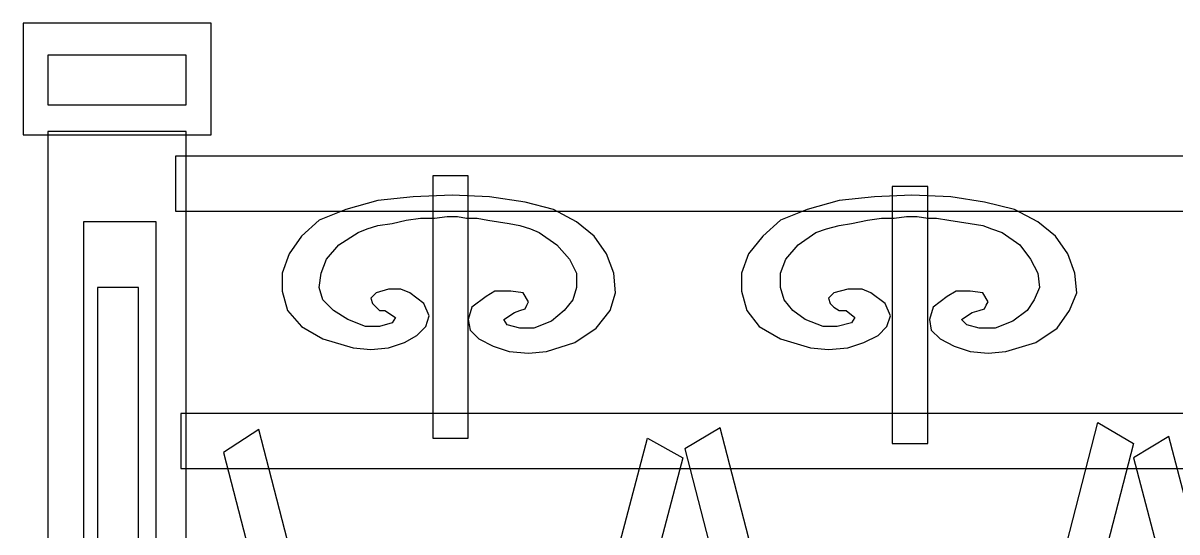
# Model space of a CAD drawing. Header units: centimetres. Extents: x -63 to 58, y -76 to 38.
# Drawn here: x -62.8 to -11, y 15.6 to 38.4 of the extents above; entities that cross this region are included whole.
import ezdxf

# ---------------------------------------------------------------- set-up
doc = ezdxf.new("R2010")
doc.units = ezdxf.units.CM
doc.header["$MEASUREMENT"] = 0
doc.layers.add('layer 1', color=7, linetype='Continuous')

msp = doc.modelspace()

# ---------------------------------------------------------------- linework, layer by layer
at = {"layer": 'layer 1', "color": 108}
for points, knots in [([(-62.76167, 38.43261), (-62.76167, 38.43261), (-54.32506, 38.43261), (-54.32506, 38.43261), (-54.32506, 38.43261), (-54.32506, 38.43261), (-54.32506, 33.41839), (-54.32506, 33.41839), (-54.32506, 33.41839), (-54.32506, 33.41839), (-62.76167, 33.41839), (-62.76167, 33.41839), (-62.76167, 33.41839), (-62.76167, 33.41839), (-62.76167, 38.43261), (-62.76167, 38.43261)], [0, 0, 0, 0, 0.25, 0.25, 0.25, 0.25, 0.5, 0.5, 0.5, 0.5, 0.75, 0.75, 0.75, 0.75, 1, 1, 1, 1]), ([(-61.6474, 33.57757), (-61.6474, 33.57757), (-55.43933, 33.57757), (-55.43933, 33.57757), (-55.43933, 33.57757), (-55.43933, 33.57757), (-55.43933, -72.83518), (-55.43933, -72.83518), (-55.43933, -72.83518), (-55.43933, -72.83518), (-61.6474, -72.83518), (-61.6474, -72.83518), (-61.6474, -72.83518), (-61.6474, -72.83518), (-61.6474, 33.57757), (-61.6474, 33.57757)], [0, 0, 0, 0, 0.25, 0.25, 0.25, 0.25, 0.5, 0.5, 0.5, 0.5, 0.75, 0.75, 0.75, 0.75, 1, 1, 1, 1]), ([(-55.91687, 32.4633), (-55.91687, 32.4633), (51.53055, 32.4633), (51.53055, 32.4633), (51.53055, 32.4633), (51.53055, 32.4633), (51.53055, 29.99599), (51.53055, 29.99599), (51.53055, 29.99599), (51.53055, 29.99599), (-55.91687, 29.99599), (-55.91687, 29.99599), (-55.91687, 29.99599), (-55.91687, 29.99599), (-55.91687, 32.4633), (-55.91687, 32.4633)], [0, 0, 0, 0, 0.25, 0.25, 0.25, 0.25, 0.5, 0.5, 0.5, 0.5, 0.75, 0.75, 0.75, 0.75, 1, 1, 1, 1]), ([(-44.37622, 31.58781), (-44.37622, 31.58781), (-42.78441, 31.58781), (-42.78441, 31.58781), (-42.78441, 31.58781), (-42.78441, 31.58781), (-42.78441, 19.80839), (-42.78441, 19.80839), (-42.78441, 19.80839), (-42.78441, 19.80839), (-44.37622, 19.80839), (-44.37622, 19.80839), (-44.37622, 19.80839), (-44.37622, 19.80839), (-44.37622, 31.58781), (-44.37622, 31.58781)], [0, 0, 0, 0, 0.25, 0.25, 0.25, 0.25, 0.5, 0.5, 0.5, 0.5, 0.75, 0.75, 0.75, 0.75, 1, 1, 1, 1]), ([(-23.76224, 31.11026), (-23.76224, 31.11026), (-22.17042, 31.11026), (-22.17042, 31.11026), (-22.17042, 31.11026), (-22.17042, 31.11026), (-22.17042, 19.56961), (-22.17042, 19.56961), (-22.17042, 19.56961), (-22.17042, 19.56961), (-23.76224, 19.56961), (-23.76224, 19.56961), (-23.76224, 19.56961), (-23.76224, 19.56961), (-23.76224, 31.11026), (-23.76224, 31.11026)], [0, 0, 0, 0, 0.25, 0.25, 0.25, 0.25, 0.5, 0.5, 0.5, 0.5, 0.75, 0.75, 0.75, 0.75, 1, 1, 1, 1]), ([(-37.92938, 29.51845), (-37.92938, 29.51845), (-37.13347, 28.88172), (-37.13347, 28.88172), (-37.13347, 28.88172), (-37.13347, 28.88172), (-36.57634, 28.08582), (-36.57634, 28.08582), (-36.57634, 28.08582), (-36.57634, 28.08582), (-36.25797, 27.21032), (-36.25797, 27.21032), (-36.25797, 27.21032), (-36.25797, 27.21032), (-36.17838, 26.33482), (-36.17838, 26.33482), (-36.17838, 26.33482), (-36.17838, 26.33482), (-36.41716, 25.53891), (-36.41716, 25.53891), (-36.41716, 25.53891), (-36.41716, 25.53891), (-37.05388, 24.74301), (-37.05388, 24.74301), (-37.05388, 24.74301), (-37.05388, 24.74301), (-38.00897, 24.10628), (-38.00897, 24.10628), (-38.00897, 24.10628), (-38.00897, 24.10628), (-39.28242, 23.70833), (-39.28242, 23.70833), (-39.28242, 23.70833), (-39.28242, 23.70833), (-40.07833, 23.62874), (-40.07833, 23.62874), (-40.07833, 23.62874), (-40.07833, 23.62874), (-40.95383, 23.70833), (-40.95383, 23.70833), (-40.95383, 23.70833), (-40.95383, 23.70833), (-41.67014, 23.9471), (-41.67014, 23.9471), (-41.67014, 23.9471), (-41.67014, 23.9471), (-42.30687, 24.26546), (-42.30687, 24.26546), (-42.30687, 24.26546), (-42.30687, 24.26546), (-42.70482, 24.66342), (-42.70482, 24.66342), (-42.70482, 24.66342), (-42.70482, 24.66342), (-42.78441, 25.14096), (-42.78441, 25.14096), (-42.78441, 25.14096), (-42.78441, 25.14096), (-42.62523, 25.6981), (-42.62523, 25.6981), (-42.62523, 25.6981), (-42.62523, 25.6981), (-41.9885, 26.17564), (-41.9885, 26.17564), (-41.9885, 26.17564), (-41.9885, 26.17564), (-41.59055, 26.41441), (-41.59055, 26.41441), (-41.59055, 26.41441), (-41.59055, 26.41441), (-40.87423, 26.41441), (-40.87423, 26.41441), (-40.87423, 26.41441), (-40.87423, 26.41441), (-40.3171, 26.33482), (-40.3171, 26.33482), (-40.3171, 26.33482), (-40.3171, 26.33482), (-40.07833, 25.93687), (-40.07833, 25.93687), (-40.07833, 25.93687), (-40.07833, 25.93687), (-40.15792, 25.77769), (-40.15792, 25.77769), (-40.15792, 25.77769), (-40.15792, 25.77769), (-40.23751, 25.61851), (-40.23751, 25.61851), (-40.23751, 25.61851), (-40.23751, 25.61851), (-40.47628, 25.53891), (-40.47628, 25.53891), (-40.47628, 25.53891), (-40.47628, 25.53891), (-40.71505, 25.45932), (-40.71505, 25.45932), (-40.71505, 25.45932), (-40.71505, 25.45932), (-41.1926, 25.14096), (-41.1926, 25.14096), (-41.1926, 25.14096), (-41.1926, 25.14096), (-41.03342, 24.90219), (-41.03342, 24.90219), (-41.03342, 24.90219), (-41.03342, 24.90219), (-40.47628, 24.74301), (-40.47628, 24.74301), (-40.47628, 24.74301), (-40.47628, 24.74301), (-39.83956, 24.74301), (-39.83956, 24.74301), (-39.83956, 24.74301), (-39.83956, 24.74301), (-39.04365, 25.06137), (-39.04365, 25.06137), (-39.04365, 25.06137), (-39.04365, 25.06137), (-38.48651, 25.53891), (-38.48651, 25.53891), (-38.48651, 25.53891), (-38.48651, 25.53891), (-38.08856, 26.01646), (-38.08856, 26.01646), (-38.08856, 26.01646), (-38.08856, 26.01646), (-37.92938, 26.57359), (-37.92938, 26.57359), (-37.92938, 26.57359), (-37.92938, 26.57359), (-37.92938, 27.21032), (-37.92938, 27.21032), (-37.92938, 27.21032), (-37.92938, 27.21032), (-38.24774, 27.84704), (-38.24774, 27.84704), (-38.24774, 27.84704), (-38.24774, 27.84704), (-38.80488, 28.48377), (-38.80488, 28.48377), (-38.80488, 28.48377), (-38.80488, 28.48377), (-39.60078, 29.04091), (-39.60078, 29.04091), (-39.60078, 29.04091), (-39.60078, 29.04091), (-39.99874, 29.20009), (-39.99874, 29.20009), (-39.99874, 29.20009), (-39.99874, 29.20009), (-40.47628, 29.35927), (-40.47628, 29.35927), (-40.47628, 29.35927), (-40.47628, 29.35927), (-40.95383, 29.43886), (-40.95383, 29.43886), (-40.95383, 29.43886), (-40.95383, 29.43886), (-41.43137, 29.51845), (-41.43137, 29.51845), (-41.43137, 29.51845), (-41.43137, 29.51845), (-41.90891, 29.59804), (-41.90891, 29.59804), (-41.90891, 29.59804), (-41.90891, 29.59804), (-42.38646, 29.67763), (-42.38646, 29.67763), (-42.38646, 29.67763), (-42.38646, 29.67763), (-42.864, 29.67763), (-42.864, 29.67763), (-42.864, 29.67763), (-42.864, 29.67763), (-43.26196, 29.75722), (-43.26196, 29.75722), (-43.26196, 29.75722), (-43.26196, 29.75722), (-43.26196, 29.75722), (-43.26196, 29.75722), (-43.26196, 29.75722), (-43.26196, 29.75722), (-43.26196, 29.75722), (-43.26196, 29.75722), (-43.26196, 29.75722), (-43.26196, 29.75722), (-43.26196, 29.75722), (-43.26196, 29.75722), (-43.26196, 29.75722), (-43.26196, 29.75722), (-43.26196, 29.75722), (-43.26196, 29.75722), (-43.26196, 29.75722), (-43.26196, 29.75722), (-43.7395, 29.75722), (-43.7395, 29.75722), (-43.7395, 29.75722), (-43.7395, 29.75722), (-44.29663, 29.67763), (-44.29663, 29.67763), (-44.29663, 29.67763), (-44.29663, 29.67763), (-44.93336, 29.67763), (-44.93336, 29.67763), (-44.93336, 29.67763), (-44.93336, 29.67763), (-45.57009, 29.59804), (-45.57009, 29.59804), (-45.57009, 29.59804), (-45.57009, 29.59804), (-46.20681, 29.43886), (-46.20681, 29.43886), (-46.20681, 29.43886), (-46.20681, 29.43886), (-46.84354, 29.35927), (-46.84354, 29.35927), (-46.84354, 29.35927), (-46.84354, 29.35927), (-47.32108, 29.20009), (-47.32108, 29.20009), (-47.32108, 29.20009), (-47.32108, 29.20009), (-47.71903, 29.04091), (-47.71903, 29.04091), (-47.71903, 29.04091), (-47.71903, 29.04091), (-48.59453, 28.48377), (-48.59453, 28.48377), (-48.59453, 28.48377), (-48.59453, 28.48377), (-49.15167, 27.84704), (-49.15167, 27.84704), (-49.15167, 27.84704), (-49.15167, 27.84704), (-49.39044, 27.21032), (-49.39044, 27.21032), (-49.39044, 27.21032), (-49.39044, 27.21032), (-49.47003, 26.57359), (-49.47003, 26.57359), (-49.47003, 26.57359), (-49.47003, 26.57359), (-49.31085, 26.01646), (-49.31085, 26.01646), (-49.31085, 26.01646), (-49.31085, 26.01646), (-48.8333, 25.53891), (-48.8333, 25.53891), (-48.8333, 25.53891), (-48.8333, 25.53891), (-48.19658, 25.14096), (-48.19658, 25.14096), (-48.19658, 25.14096), (-48.19658, 25.14096), (-47.40067, 24.8226), (-47.40067, 24.8226), (-47.40067, 24.8226), (-47.40067, 24.8226), (-46.76395, 24.8226), (-46.76395, 24.8226), (-46.76395, 24.8226), (-46.76395, 24.8226), (-46.20681, 24.98178), (-46.20681, 24.98178), (-46.20681, 24.98178), (-46.20681, 24.98178), (-46.04763, 25.22055), (-46.04763, 25.22055), (-46.04763, 25.22055), (-46.04763, 25.22055), (-46.52517, 25.53891), (-46.52517, 25.53891), (-46.52517, 25.53891), (-46.52517, 25.53891), (-46.76395, 25.53891), (-46.76395, 25.53891), (-46.76395, 25.53891), (-46.76395, 25.53891), (-46.92313, 25.6981), (-46.92313, 25.6981), (-46.92313, 25.6981), (-46.92313, 25.6981), (-47.08231, 25.85728), (-47.08231, 25.85728), (-47.08231, 25.85728), (-47.08231, 25.85728), (-47.1619, 26.09605), (-47.1619, 26.09605), (-47.1619, 26.09605), (-47.1619, 26.09605), (-46.92313, 26.33482), (-46.92313, 26.33482), (-46.92313, 26.33482), (-46.92313, 26.33482), (-46.36599, 26.494), (-46.36599, 26.494), (-46.36599, 26.494), (-46.36599, 26.494), (-45.80886, 26.494), (-45.80886, 26.494), (-45.80886, 26.494), (-45.80886, 26.494), (-45.4109, 26.33482), (-45.4109, 26.33482), (-45.4109, 26.33482), (-45.4109, 26.33482), (-44.77418, 25.85728), (-44.77418, 25.85728), (-44.77418, 25.85728), (-44.77418, 25.85728), (-44.53541, 25.30014), (-44.53541, 25.30014), (-44.53541, 25.30014), (-44.53541, 25.30014), (-44.69459, 24.8226), (-44.69459, 24.8226), (-44.69459, 24.8226), (-44.69459, 24.8226), (-45.09254, 24.42465), (-45.09254, 24.42465), (-45.09254, 24.42465), (-45.09254, 24.42465), (-45.64968, 24.10628), (-45.64968, 24.10628), (-45.64968, 24.10628), (-45.64968, 24.10628), (-46.36599, 23.86751), (-46.36599, 23.86751), (-46.36599, 23.86751), (-46.36599, 23.86751), (-47.1619, 23.78792), (-47.1619, 23.78792), (-47.1619, 23.78792), (-47.1619, 23.78792), (-47.95781, 23.86751), (-47.95781, 23.86751), (-47.95781, 23.86751), (-47.95781, 23.86751), (-49.31085, 24.26546), (-49.31085, 24.26546), (-49.31085, 24.26546), (-49.31085, 24.26546), (-50.26594, 24.8226), (-50.26594, 24.8226), (-50.26594, 24.8226), (-50.26594, 24.8226), (-50.90266, 25.53891), (-50.90266, 25.53891), (-50.90266, 25.53891), (-50.90266, 25.53891), (-51.14143, 26.41441), (-51.14143, 26.41441), (-51.14143, 26.41441), (-51.14143, 26.41441), (-51.14143, 27.21032), (-51.14143, 27.21032), (-51.14143, 27.21032), (-51.14143, 27.21032), (-50.82307, 28.08582), (-50.82307, 28.08582), (-50.82307, 28.08582), (-50.82307, 28.08582), (-50.26594, 28.88172), (-50.26594, 28.88172), (-50.26594, 28.88172), (-50.26594, 28.88172), (-49.47003, 29.59804), (-49.47003, 29.59804), (-49.47003, 29.59804), (-49.47003, 29.59804), (-48.27617, 30.07558), (-48.27617, 30.07558), (-48.27617, 30.07558), (-48.27617, 30.07558), (-46.84354, 30.47354), (-46.84354, 30.47354), (-46.84354, 30.47354), (-46.84354, 30.47354), (-45.25172, 30.63272), (-45.25172, 30.63272), (-45.25172, 30.63272), (-45.25172, 30.63272), (-43.50073, 30.71231), (-43.50073, 30.71231), (-43.50073, 30.71231), (-43.50073, 30.71231), (-41.82932, 30.63272), (-41.82932, 30.63272), (-41.82932, 30.63272), (-41.82932, 30.63272), (-40.23751, 30.39395), (-40.23751, 30.39395), (-40.23751, 30.39395), (-40.23751, 30.39395), (-38.96406, 30.07558), (-38.96406, 30.07558), (-38.96406, 30.07558), (-38.96406, 30.07558), (-37.92938, 29.51845), (-37.92938, 29.51845)], [0, 0, 0, 0, 0.01, 0.01, 0.01, 0.01, 0.02, 0.02, 0.02, 0.02, 0.03, 0.03, 0.03, 0.03, 0.04, 0.04, 0.04, 0.04, 0.05, 0.05, 0.05, 0.05, 0.06, 0.06, 0.06, 0.06, 0.07, 0.07, 0.07, 0.07, 0.08, 0.08, 0.08, 0.08, 0.09, 0.09, 0.09, 0.09, 0.1, 0.1, 0.1, 0.1, 0.11, 0.11, 0.11, 0.11, 0.12, 0.12, 0.12, 0.12, 0.13, 0.13, 0.13, 0.13, 0.14, 0.14, 0.14, 0.14, 0.15, 0.15, 0.15, 0.15, 0.16, 0.16, 0.16, 0.16, 0.17, 0.17, 0.17, 0.17, 0.18, 0.18, 0.18, 0.18, 0.19, 0.19, 0.19, 0.19, 0.2, 0.2, 0.2, 0.2, 0.21, 0.21, 0.21, 0.21, 0.22, 0.22, 0.22, 0.22, 0.23, 0.23, 0.23, 0.23, 0.24, 0.24, 0.24, 0.24, 0.25, 0.25, 0.25, 0.25, 0.26, 0.26, 0.26, 0.26, 0.27, 0.27, 0.27, 0.27, 0.28, 0.28, 0.28, 0.28, 0.29, 0.29, 0.29, 0.29, 0.3, 0.3, 0.3, 0.3, 0.31, 0.31, 0.31, 0.31, 0.32, 0.32, 0.32, 0.32, 0.33, 0.33, 0.33, 0.33, 0.34, 0.34, 0.34, 0.34, 0.35, 0.35, 0.35, 0.35, 0.36, 0.36, 0.36, 0.36, 0.37, 0.37, 0.37, 0.37, 0.38, 0.38, 0.38, 0.38, 0.39, 0.39, 0.39, 0.39, 0.4, 0.4, 0.4, 0.4, 0.41, 0.41, 0.41, 0.41, 0.42, 0.42, 0.42, 0.42, 0.43, 0.43, 0.43, 0.43, 0.44, 0.44, 0.44, 0.44, 0.45, 0.45, 0.45, 0.45, 0.46, 0.46, 0.46, 0.46, 0.47, 0.47, 0.47, 0.47, 0.48, 0.48, 0.48, 0.48, 0.49, 0.49, 0.49, 0.49, 0.5, 0.5, 0.5, 0.5, 0.51, 0.51, 0.51, 0.51, 0.52, 0.52, 0.52, 0.52, 0.53, 0.53, 0.53, 0.53, 0.54, 0.54, 0.54, 0.54, 0.55, 0.55, 0.55, 0.55, 0.56, 0.56, 0.56, 0.56, 0.57, 0.57, 0.57, 0.57, 0.58, 0.58, 0.58, 0.58, 0.59, 0.59, 0.59, 0.59, 0.6, 0.6, 0.6, 0.6, 0.61, 0.61, 0.61, 0.61, 0.62, 0.62, 0.62, 0.62, 0.63, 0.63, 0.63, 0.63, 0.64, 0.64, 0.64, 0.64, 0.65, 0.65, 0.65, 0.65, 0.66, 0.66, 0.66, 0.66, 0.67, 0.67, 0.67, 0.67, 0.68, 0.68, 0.68, 0.68, 0.69, 0.69, 0.69, 0.69, 0.7, 0.7, 0.7, 0.7, 0.71, 0.71, 0.71, 0.71, 0.72, 0.72, 0.72, 0.72, 0.73, 0.73, 0.73, 0.73, 0.74, 0.74, 0.74, 0.74, 0.75, 0.75, 0.75, 0.75, 0.76, 0.76, 0.76, 0.76, 0.77, 0.77, 0.77, 0.77, 0.78, 0.78, 0.78, 0.78, 0.79, 0.79, 0.79, 0.79, 0.8, 0.8, 0.8, 0.8, 0.81, 0.81, 0.81, 0.81, 0.82, 0.82, 0.82, 0.82, 0.83, 0.83, 0.83, 0.83, 0.84, 0.84, 0.84, 0.84, 0.85, 0.85, 0.85, 0.85, 0.86, 0.86, 0.86, 0.86, 0.87, 0.87, 0.87, 0.87, 0.88, 0.88, 0.88, 0.88, 0.89, 0.89, 0.89, 0.89, 0.9, 0.9, 0.9, 0.9, 0.91, 0.91, 0.91, 0.91, 0.92, 0.92, 0.92, 0.92, 0.93, 0.93, 0.93, 0.93, 0.94, 0.94, 0.94, 0.94, 0.95, 0.95, 0.95, 0.95, 0.96, 0.96, 0.96, 0.96, 0.97, 0.97, 0.97, 0.97, 0.98, 0.98, 0.98, 0.98, 0.99, 0.99, 0.99, 0.99, 1, 1, 1, 1]), ([(-17.2358, 29.51845), (-17.2358, 29.51845), (-16.43989, 28.88172), (-16.43989, 28.88172), (-16.43989, 28.88172), (-16.43989, 28.88172), (-15.88276, 28.08582), (-15.88276, 28.08582), (-15.88276, 28.08582), (-15.88276, 28.08582), (-15.5644, 27.21032), (-15.5644, 27.21032), (-15.5644, 27.21032), (-15.5644, 27.21032), (-15.48481, 26.33482), (-15.48481, 26.33482), (-15.48481, 26.33482), (-15.48481, 26.33482), (-15.80317, 25.53891), (-15.80317, 25.53891), (-15.80317, 25.53891), (-15.80317, 25.53891), (-16.3603, 24.74301), (-16.3603, 24.74301), (-16.3603, 24.74301), (-16.3603, 24.74301), (-17.31539, 24.10628), (-17.31539, 24.10628), (-17.31539, 24.10628), (-17.31539, 24.10628), (-18.66843, 23.70833), (-18.66843, 23.70833), (-18.66843, 23.70833), (-18.66843, 23.70833), (-19.46434, 23.62874), (-19.46434, 23.62874), (-19.46434, 23.62874), (-19.46434, 23.62874), (-20.26025, 23.70833), (-20.26025, 23.70833), (-20.26025, 23.70833), (-20.26025, 23.70833), (-20.97656, 23.9471), (-20.97656, 23.9471), (-20.97656, 23.9471), (-20.97656, 23.9471), (-21.61329, 24.26546), (-21.61329, 24.26546), (-21.61329, 24.26546), (-21.61329, 24.26546), (-22.01124, 24.66342), (-22.01124, 24.66342), (-22.01124, 24.66342), (-22.01124, 24.66342), (-22.09083, 25.14096), (-22.09083, 25.14096), (-22.09083, 25.14096), (-22.09083, 25.14096), (-21.93165, 25.6981), (-21.93165, 25.6981), (-21.93165, 25.6981), (-21.93165, 25.6981), (-21.29493, 26.17564), (-21.29493, 26.17564), (-21.29493, 26.17564), (-21.29493, 26.17564), (-20.89697, 26.41441), (-20.89697, 26.41441), (-20.89697, 26.41441), (-20.89697, 26.41441), (-20.26025, 26.41441), (-20.26025, 26.41441), (-20.26025, 26.41441), (-20.26025, 26.41441), (-19.70311, 26.33482), (-19.70311, 26.33482), (-19.70311, 26.33482), (-19.70311, 26.33482), (-19.46434, 25.93687), (-19.46434, 25.93687), (-19.46434, 25.93687), (-19.46434, 25.93687), (-19.54393, 25.77769), (-19.54393, 25.77769), (-19.54393, 25.77769), (-19.54393, 25.77769), (-19.62352, 25.61851), (-19.62352, 25.61851), (-19.62352, 25.61851), (-19.62352, 25.61851), (-19.86229, 25.53891), (-19.86229, 25.53891), (-19.86229, 25.53891), (-19.86229, 25.53891), (-20.18066, 25.45932), (-20.18066, 25.45932), (-20.18066, 25.45932), (-20.18066, 25.45932), (-20.6582, 25.14096), (-20.6582, 25.14096), (-20.6582, 25.14096), (-20.6582, 25.14096), (-20.41943, 24.90219), (-20.41943, 24.90219), (-20.41943, 24.90219), (-20.41943, 24.90219), (-19.86229, 24.74301), (-19.86229, 24.74301), (-19.86229, 24.74301), (-19.86229, 24.74301), (-19.14598, 24.74301), (-19.14598, 24.74301), (-19.14598, 24.74301), (-19.14598, 24.74301), (-18.35007, 25.06137), (-18.35007, 25.06137), (-18.35007, 25.06137), (-18.35007, 25.06137), (-17.71334, 25.53891), (-17.71334, 25.53891), (-17.71334, 25.53891), (-17.71334, 25.53891), (-17.39498, 26.01646), (-17.39498, 26.01646), (-17.39498, 26.01646), (-17.39498, 26.01646), (-17.15621, 26.57359), (-17.15621, 26.57359), (-17.15621, 26.57359), (-17.15621, 26.57359), (-17.2358, 27.21032), (-17.2358, 27.21032), (-17.2358, 27.21032), (-17.2358, 27.21032), (-17.55416, 27.84704), (-17.55416, 27.84704), (-17.55416, 27.84704), (-17.55416, 27.84704), (-18.03171, 28.48377), (-18.03171, 28.48377), (-18.03171, 28.48377), (-18.03171, 28.48377), (-18.82761, 29.04091), (-18.82761, 29.04091), (-18.82761, 29.04091), (-18.82761, 29.04091), (-19.30516, 29.20009), (-19.30516, 29.20009), (-19.30516, 29.20009), (-19.30516, 29.20009), (-19.70311, 29.35927), (-19.70311, 29.35927), (-19.70311, 29.35927), (-19.70311, 29.35927), (-20.26025, 29.43886), (-20.26025, 29.43886), (-20.26025, 29.43886), (-20.26025, 29.43886), (-20.73779, 29.51845), (-20.73779, 29.51845), (-20.73779, 29.51845), (-20.73779, 29.51845), (-21.21533, 29.59804), (-21.21533, 29.59804), (-21.21533, 29.59804), (-21.21533, 29.59804), (-21.77247, 29.67763), (-21.77247, 29.67763), (-21.77247, 29.67763), (-21.77247, 29.67763), (-22.17042, 29.67763), (-22.17042, 29.67763), (-22.17042, 29.67763), (-22.17042, 29.67763), (-22.64797, 29.75722), (-22.64797, 29.75722), (-22.64797, 29.75722), (-22.64797, 29.75722), (-22.64797, 29.75722), (-22.64797, 29.75722), (-22.64797, 29.75722), (-22.64797, 29.75722), (-22.64797, 29.75722), (-22.64797, 29.75722), (-22.64797, 29.75722), (-22.64797, 29.75722), (-22.64797, 29.75722), (-22.64797, 29.75722), (-22.64797, 29.75722), (-22.64797, 29.75722), (-22.64797, 29.75722), (-22.64797, 29.75722), (-22.64797, 29.75722), (-22.64797, 29.75722), (-23.12551, 29.75722), (-23.12551, 29.75722), (-23.12551, 29.75722), (-23.12551, 29.75722), (-23.68265, 29.67763), (-23.68265, 29.67763), (-23.68265, 29.67763), (-23.68265, 29.67763), (-24.23978, 29.67763), (-24.23978, 29.67763), (-24.23978, 29.67763), (-24.23978, 29.67763), (-24.87651, 29.59804), (-24.87651, 29.59804), (-24.87651, 29.59804), (-24.87651, 29.59804), (-25.59282, 29.43886), (-25.59282, 29.43886), (-25.59282, 29.43886), (-25.59282, 29.43886), (-26.14996, 29.35927), (-26.14996, 29.35927), (-26.14996, 29.35927), (-26.14996, 29.35927), (-26.70709, 29.20009), (-26.70709, 29.20009), (-26.70709, 29.20009), (-26.70709, 29.20009), (-27.18464, 29.04091), (-27.18464, 29.04091), (-27.18464, 29.04091), (-27.18464, 29.04091), (-27.98054, 28.48377), (-27.98054, 28.48377), (-27.98054, 28.48377), (-27.98054, 28.48377), (-28.53768, 27.84704), (-28.53768, 27.84704), (-28.53768, 27.84704), (-28.53768, 27.84704), (-28.77645, 27.21032), (-28.77645, 27.21032), (-28.77645, 27.21032), (-28.77645, 27.21032), (-28.77645, 26.57359), (-28.77645, 26.57359), (-28.77645, 26.57359), (-28.77645, 26.57359), (-28.61727, 26.01646), (-28.61727, 26.01646), (-28.61727, 26.01646), (-28.61727, 26.01646), (-28.21932, 25.53891), (-28.21932, 25.53891), (-28.21932, 25.53891), (-28.21932, 25.53891), (-27.66218, 25.14096), (-27.66218, 25.14096), (-27.66218, 25.14096), (-27.66218, 25.14096), (-26.86627, 24.8226), (-26.86627, 24.8226), (-26.86627, 24.8226), (-26.86627, 24.8226), (-26.22955, 24.8226), (-26.22955, 24.8226), (-26.22955, 24.8226), (-26.22955, 24.8226), (-25.59282, 24.98178), (-25.59282, 24.98178), (-25.59282, 24.98178), (-25.59282, 24.98178), (-25.43364, 25.22055), (-25.43364, 25.22055), (-25.43364, 25.22055), (-25.43364, 25.22055), (-25.83159, 25.53891), (-25.83159, 25.53891), (-25.83159, 25.53891), (-25.83159, 25.53891), (-26.14996, 25.53891), (-26.14996, 25.53891), (-26.14996, 25.53891), (-26.14996, 25.53891), (-26.38873, 25.6981), (-26.38873, 25.6981), (-26.38873, 25.6981), (-26.38873, 25.6981), (-26.54791, 25.85728), (-26.54791, 25.85728), (-26.54791, 25.85728), (-26.54791, 25.85728), (-26.6275, 26.09605), (-26.6275, 26.09605), (-26.6275, 26.09605), (-26.6275, 26.09605), (-26.38873, 26.33482), (-26.38873, 26.33482), (-26.38873, 26.33482), (-26.38873, 26.33482), (-25.752, 26.494), (-25.752, 26.494), (-25.752, 26.494), (-25.752, 26.494), (-25.11528, 26.494), (-25.11528, 26.494), (-25.11528, 26.494), (-25.11528, 26.494), (-24.71732, 26.33482), (-24.71732, 26.33482), (-24.71732, 26.33482), (-24.71732, 26.33482), (-24.0806, 25.85728), (-24.0806, 25.85728), (-24.0806, 25.85728), (-24.0806, 25.85728), (-23.84183, 25.30014), (-23.84183, 25.30014), (-23.84183, 25.30014), (-23.84183, 25.30014), (-24.00101, 24.8226), (-24.00101, 24.8226), (-24.00101, 24.8226), (-24.00101, 24.8226), (-24.39896, 24.42465), (-24.39896, 24.42465), (-24.39896, 24.42465), (-24.39896, 24.42465), (-25.03569, 24.10628), (-25.03569, 24.10628), (-25.03569, 24.10628), (-25.03569, 24.10628), (-25.752, 23.86751), (-25.752, 23.86751), (-25.752, 23.86751), (-25.752, 23.86751), (-26.6275, 23.78792), (-26.6275, 23.78792), (-26.6275, 23.78792), (-26.6275, 23.78792), (-27.42341, 23.86751), (-27.42341, 23.86751), (-27.42341, 23.86751), (-27.42341, 23.86751), (-28.77645, 24.26546), (-28.77645, 24.26546), (-28.77645, 24.26546), (-28.77645, 24.26546), (-29.73154, 24.8226), (-29.73154, 24.8226), (-29.73154, 24.8226), (-29.73154, 24.8226), (-30.28867, 25.53891), (-30.28867, 25.53891), (-30.28867, 25.53891), (-30.28867, 25.53891), (-30.52745, 26.41441), (-30.52745, 26.41441), (-30.52745, 26.41441), (-30.52745, 26.41441), (-30.52745, 27.21032), (-30.52745, 27.21032), (-30.52745, 27.21032), (-30.52745, 27.21032), (-30.20908, 28.08582), (-30.20908, 28.08582), (-30.20908, 28.08582), (-30.20908, 28.08582), (-29.57236, 28.88172), (-29.57236, 28.88172), (-29.57236, 28.88172), (-29.57236, 28.88172), (-28.77645, 29.59804), (-28.77645, 29.59804), (-28.77645, 29.59804), (-28.77645, 29.59804), (-27.58259, 30.07558), (-27.58259, 30.07558), (-27.58259, 30.07558), (-27.58259, 30.07558), (-26.14996, 30.47354), (-26.14996, 30.47354), (-26.14996, 30.47354), (-26.14996, 30.47354), (-24.55814, 30.63272), (-24.55814, 30.63272), (-24.55814, 30.63272), (-24.55814, 30.63272), (-22.88674, 30.71231), (-22.88674, 30.71231), (-22.88674, 30.71231), (-22.88674, 30.71231), (-21.13574, 30.63272), (-21.13574, 30.63272), (-21.13574, 30.63272), (-21.13574, 30.63272), (-19.62352, 30.39395), (-19.62352, 30.39395), (-19.62352, 30.39395), (-19.62352, 30.39395), (-18.27048, 30.07558), (-18.27048, 30.07558), (-18.27048, 30.07558), (-18.27048, 30.07558), (-17.2358, 29.51845), (-17.2358, 29.51845)], [0, 0, 0, 0, 0.01, 0.01, 0.01, 0.01, 0.02, 0.02, 0.02, 0.02, 0.03, 0.03, 0.03, 0.03, 0.04, 0.04, 0.04, 0.04, 0.05, 0.05, 0.05, 0.05, 0.06, 0.06, 0.06, 0.06, 0.07, 0.07, 0.07, 0.07, 0.08, 0.08, 0.08, 0.08, 0.09, 0.09, 0.09, 0.09, 0.1, 0.1, 0.1, 0.1, 0.11, 0.11, 0.11, 0.11, 0.12, 0.12, 0.12, 0.12, 0.13, 0.13, 0.13, 0.13, 0.14, 0.14, 0.14, 0.14, 0.15, 0.15, 0.15, 0.15, 0.16, 0.16, 0.16, 0.16, 0.17, 0.17, 0.17, 0.17, 0.18, 0.18, 0.18, 0.18, 0.19, 0.19, 0.19, 0.19, 0.2, 0.2, 0.2, 0.2, 0.21, 0.21, 0.21, 0.21, 0.22, 0.22, 0.22, 0.22, 0.23, 0.23, 0.23, 0.23, 0.24, 0.24, 0.24, 0.24, 0.25, 0.25, 0.25, 0.25, 0.26, 0.26, 0.26, 0.26, 0.27, 0.27, 0.27, 0.27, 0.28, 0.28, 0.28, 0.28, 0.29, 0.29, 0.29, 0.29, 0.3, 0.3, 0.3, 0.3, 0.31, 0.31, 0.31, 0.31, 0.32, 0.32, 0.32, 0.32, 0.33, 0.33, 0.33, 0.33, 0.34, 0.34, 0.34, 0.34, 0.35, 0.35, 0.35, 0.35, 0.36, 0.36, 0.36, 0.36, 0.37, 0.37, 0.37, 0.37, 0.38, 0.38, 0.38, 0.38, 0.39, 0.39, 0.39, 0.39, 0.4, 0.4, 0.4, 0.4, 0.41, 0.41, 0.41, 0.41, 0.42, 0.42, 0.42, 0.42, 0.43, 0.43, 0.43, 0.43, 0.44, 0.44, 0.44, 0.44, 0.45, 0.45, 0.45, 0.45, 0.46, 0.46, 0.46, 0.46, 0.47, 0.47, 0.47, 0.47, 0.48, 0.48, 0.48, 0.48, 0.49, 0.49, 0.49, 0.49, 0.5, 0.5, 0.5, 0.5, 0.51, 0.51, 0.51, 0.51, 0.52, 0.52, 0.52, 0.52, 0.53, 0.53, 0.53, 0.53, 0.54, 0.54, 0.54, 0.54, 0.55, 0.55, 0.55, 0.55, 0.56, 0.56, 0.56, 0.56, 0.57, 0.57, 0.57, 0.57, 0.58, 0.58, 0.58, 0.58, 0.59, 0.59, 0.59, 0.59, 0.6, 0.6, 0.6, 0.6, 0.61, 0.61, 0.61, 0.61, 0.62, 0.62, 0.62, 0.62, 0.63, 0.63, 0.63, 0.63, 0.64, 0.64, 0.64, 0.64, 0.65, 0.65, 0.65, 0.65, 0.66, 0.66, 0.66, 0.66, 0.67, 0.67, 0.67, 0.67, 0.68, 0.68, 0.68, 0.68, 0.69, 0.69, 0.69, 0.69, 0.7, 0.7, 0.7, 0.7, 0.71, 0.71, 0.71, 0.71, 0.72, 0.72, 0.72, 0.72, 0.73, 0.73, 0.73, 0.73, 0.74, 0.74, 0.74, 0.74, 0.75, 0.75, 0.75, 0.75, 0.76, 0.76, 0.76, 0.76, 0.77, 0.77, 0.77, 0.77, 0.78, 0.78, 0.78, 0.78, 0.79, 0.79, 0.79, 0.79, 0.8, 0.8, 0.8, 0.8, 0.81, 0.81, 0.81, 0.81, 0.82, 0.82, 0.82, 0.82, 0.83, 0.83, 0.83, 0.83, 0.84, 0.84, 0.84, 0.84, 0.85, 0.85, 0.85, 0.85, 0.86, 0.86, 0.86, 0.86, 0.87, 0.87, 0.87, 0.87, 0.88, 0.88, 0.88, 0.88, 0.89, 0.89, 0.89, 0.89, 0.9, 0.9, 0.9, 0.9, 0.91, 0.91, 0.91, 0.91, 0.92, 0.92, 0.92, 0.92, 0.93, 0.93, 0.93, 0.93, 0.94, 0.94, 0.94, 0.94, 0.95, 0.95, 0.95, 0.95, 0.96, 0.96, 0.96, 0.96, 0.97, 0.97, 0.97, 0.97, 0.98, 0.98, 0.98, 0.98, 0.99, 0.99, 0.99, 0.99, 1, 1, 1, 1]), ([(-55.6781, 20.92265), (-55.6781, 20.92265), (51.53055, 20.92265), (51.53055, 20.92265), (51.53055, 20.92265), (51.53055, 20.92265), (51.53055, 18.45534), (51.53055, 18.45534), (51.53055, 18.45534), (51.53055, 18.45534), (-55.6781, 18.45534), (-55.6781, 18.45534), (-55.6781, 18.45534), (-55.6781, 18.45534), (-55.6781, 20.92265), (-55.6781, 20.92265)], [0, 0, 0, 0, 0.25, 0.25, 0.25, 0.25, 0.5, 0.5, 0.5, 0.5, 0.75, 0.75, 0.75, 0.75, 1, 1, 1, 1]), ([(-53.76793, 19.17166), (-53.76793, 19.17166), (-52.17611, 20.20634), (-52.17611, 20.20634), (-52.17611, 20.20634), (-52.17611, 20.20634), (-33.15394, -53.41505), (-33.15394, -53.41505), (-33.15394, -53.41505), (-33.15394, -53.41505), (-34.74575, -54.37014), (-34.74575, -54.37014), (-34.74575, -54.37014), (-34.74575, -54.37014), (-53.76793, 19.17166), (-53.76793, 19.17166)], [0, 0, 0, 0, 0.25, 0.25, 0.25, 0.25, 0.5, 0.5, 0.5, 0.5, 0.75, 0.75, 0.75, 0.75, 1, 1, 1, 1]), ([(-12.9379, 19.56961), (-12.9379, 19.56961), (-14.52972, 20.5247), (-14.52972, 20.5247), (-14.52972, 20.5247), (-14.52972, 20.5247), (-33.4723, -53.17628), (-33.4723, -53.17628), (-33.4723, -53.17628), (-33.4723, -53.17628), (-31.96008, -54.05177), (-31.96008, -54.05177), (-31.96008, -54.05177), (-31.96008, -54.05177), (-12.9379, 19.56961), (-12.9379, 19.56961)], [0, 0, 0, 0, 0.25, 0.25, 0.25, 0.25, 0.5, 0.5, 0.5, 0.5, 0.75, 0.75, 0.75, 0.75, 1, 1, 1, 1]), ([(-33.07435, 19.33084), (-33.07435, 19.33084), (-31.48253, 20.28593), (-31.48253, 20.28593), (-31.48253, 20.28593), (-31.48253, 20.28593), (-12.38077, -53.41505), (-12.38077, -53.41505), (-12.38077, -53.41505), (-12.38077, -53.41505), (-14.05217, -54.29055), (-14.05217, -54.29055), (-14.05217, -54.29055), (-14.05217, -54.29055), (-33.07435, 19.33084), (-33.07435, 19.33084)], [0, 0, 0, 0, 0.25, 0.25, 0.25, 0.25, 0.5, 0.5, 0.5, 0.5, 0.75, 0.75, 0.75, 0.75, 1, 1, 1, 1]), ([(-33.15394, 18.93289), (-33.15394, 18.93289), (-34.74575, 19.80839), (-34.74575, 19.80839), (-34.74575, 19.80839), (-34.74575, 19.80839), (-54.08629, -53.49464), (-54.08629, -53.49464), (-54.08629, -53.49464), (-54.08629, -53.49464), (-52.49447, -54.52932), (-52.49447, -54.52932), (-52.49447, -54.52932), (-52.49447, -54.52932), (-33.15394, 18.93289), (-33.15394, 18.93289)], [0, 0, 0, 0, 0.25, 0.25, 0.25, 0.25, 0.5, 0.5, 0.5, 0.5, 0.75, 0.75, 0.75, 0.75, 1, 1, 1, 1]), ([(-12.9379, 18.93289), (-12.9379, 18.93289), (-11.34609, 19.88798), (-11.34609, 19.88798), (-11.34609, 19.88798), (-11.34609, 19.88798), (7.91486, -53.49464), (7.91486, -53.49464), (7.91486, -53.49464), (7.91486, -53.49464), (6.32304, -54.37014), (6.32304, -54.37014), (6.32304, -54.37014), (6.32304, -54.37014), (-12.9379, 18.93289), (-12.9379, 18.93289)], [0, 0, 0, 0, 0.25, 0.25, 0.25, 0.25, 0.5, 0.5, 0.5, 0.5, 0.75, 0.75, 0.75, 0.75, 1, 1, 1, 1]), ([(8.3924, 18.93289), (8.3924, 18.93289), (6.80059, 19.88798), (6.80059, 19.88798), (6.80059, 19.88798), (6.80059, 19.88798), (-12.38077, -53.65382), (-12.38077, -53.65382), (-12.38077, -53.65382), (-12.38077, -53.65382), (-10.86855, -54.52932), (-10.86855, -54.52932), (-10.86855, -54.52932), (-10.86855, -54.52932), (8.3924, 18.93289), (8.3924, 18.93289)], [0, 0, 0, 0, 0.25, 0.25, 0.25, 0.25, 0.5, 0.5, 0.5, 0.5, 0.75, 0.75, 0.75, 0.75, 1, 1, 1, 1])]:
    msp.add_open_spline(points, degree=3, knots=knots, dxfattribs=at)
at = {"layer": 'layer 1', "color": 253}
for points in [[(-61.6474, 36.99997), (-61.6474, 36.99997), (-55.43933, 36.99997), (-55.43933, 36.99997), (-55.43933, 36.99997), (-55.43933, 36.99997), (-55.43933, 34.77143), (-55.43933, 34.77143), (-55.43933, 34.77143), (-55.43933, 34.77143), (-61.6474, 34.77143), (-61.6474, 34.77143), (-61.6474, 34.77143), (-61.6474, 34.77143), (-61.6474, 36.99997), (-61.6474, 36.99997)], [(-59.41886, 26.57359), (-59.41886, 26.57359), (-57.58828, 26.57359), (-57.58828, 26.57359), (-57.58828, 26.57359), (-57.58828, 26.57359), (-57.58828, -66.06997), (-57.58828, -66.06997), (-57.58828, -66.06997), (-57.58828, -66.06997), (-59.41886, -66.06997), (-59.41886, -66.06997), (-59.41886, -66.06997), (-59.41886, -66.06997), (-59.41886, 26.57359), (-59.41886, 26.57359)]]:
    msp.add_open_spline(points, degree=3, knots=[0, 0, 0, 0, 0.25, 0.25, 0.25, 0.25, 0.5, 0.5, 0.5, 0.5, 0.75, 0.75, 0.75, 0.75, 1, 1, 1, 1], dxfattribs=at)
at = {"layer": 'layer 1', "color": 252}
msp.add_open_spline([(-60.05559, 29.51845), (-60.05559, 29.51845), (-56.79237, 29.51845), (-56.79237, 29.51845), (-56.79237, 29.51845), (-56.79237, 29.51845), (-56.79237, -69.25359), (-56.79237, -69.25359), (-56.79237, -69.25359), (-56.79237, -69.25359), (-60.05559, -69.25359), (-60.05559, -69.25359), (-60.05559, -69.25359), (-60.05559, -69.25359), (-60.05559, 29.51845), (-60.05559, 29.51845)], degree=3, knots=[0, 0, 0, 0, 0.25, 0.25, 0.25, 0.25, 0.5, 0.5, 0.5, 0.5, 0.75, 0.75, 0.75, 0.75, 1, 1, 1, 1], dxfattribs=at)

doc.saveas('drawing.dxf')
